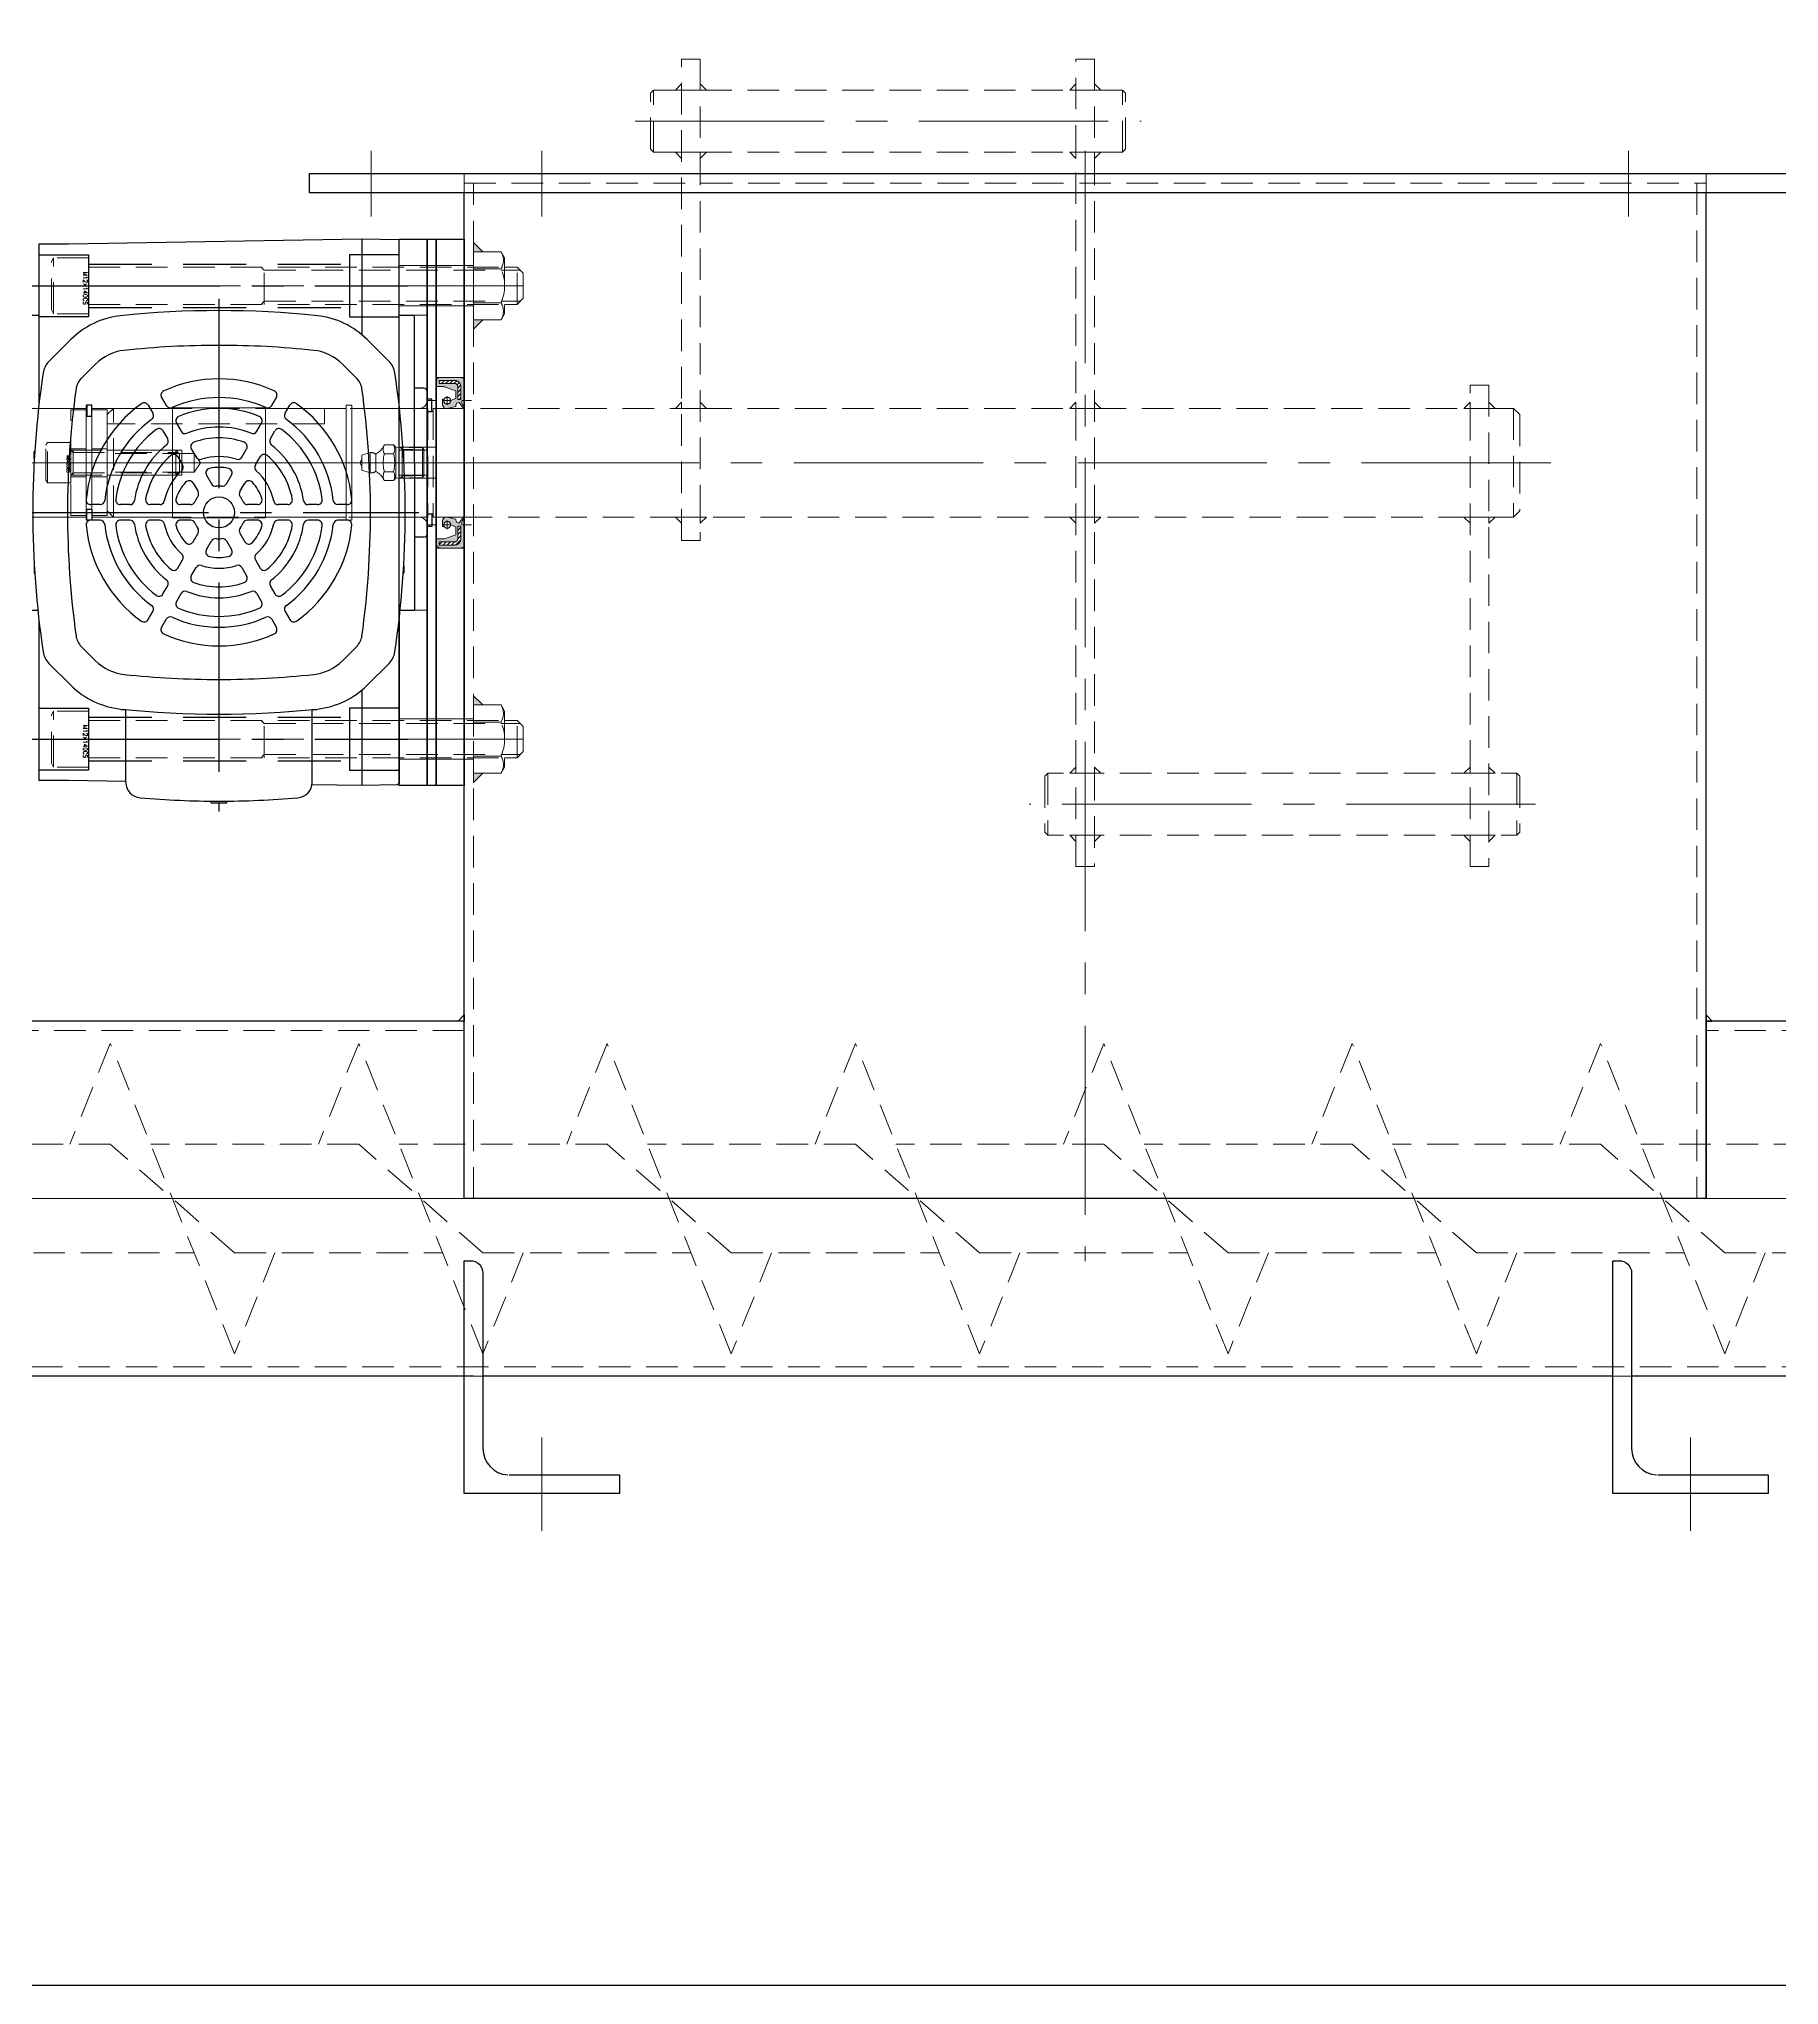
# Model space of a CAD drawing. Header units: millimetres. Extents: x 0 to 49006, y -7876 to 6995.
# Drawn here: x 13089 to 13649, y 4885 to 5512 of the extents above; entities that cross this region are included whole.
import ezdxf

# ---------------------------------------------------------------- set-up
doc = ezdxf.new("R2010")
doc.units = ezdxf.units.MM
doc.header["$LTSCALE"] = 3.2
for name, pattern in [('CENTER', [2, 1.25, -0.25, 0.25, -0.25]), ('CENTER2', [28.575, 19.05, -3.175, 3.175, -3.175]), ('HIDDEN', [9.525, 6.35, -3.175]), ('HIDDEN2', [4.7625, 3.175, -1.5875])]:
    doc.linetypes.add(name, pattern=pattern)
doc.layers.add('03_かくれ線', color=6, linetype='HIDDEN2', lineweight=13)
doc.layers.add('04_中心線', color=1, linetype='CENTER2', lineweight=9)
doc.layers.add('10_DRAFT', color=8, linetype='Continuous', lineweight=0, plot=False)
doc.styles.add('寸法用', font='simplex.shx', dxfattribs={"width": 0.8, "bigfont": '@extfont2.shx'})
pattern_1 = [(225, (21940.6192, 5776.6292), (0.67351921, -0.67351921), [])]

# ---------------------------------------------------------------- blocks, each defined once
blk = doc.blocks.new('STWS35a_1_1_1')
at = {"color": 0}
for points in [[(1.6, 20.5), (0, 20.5), (0, 16.5), (1.6, 16.5)], [(1.6, -20.5), (0, -20.5), (0, -16.5), (1.6, -16.5)]]:
    blk.add_lwpolyline(points, close=True, dxfattribs=at)
at = {"layer": '10_DRAFT'}
blk.add_line((1.6, 0), (0, 0), dxfattribs=at)
blk = doc.blocks.new('A$C04153C8E_1_1_1')
at = {"color": 0}
for points in [[(0, 18.5), (-1.6, 18.5), (-1.6, 15), (0, 15)], [(0, -18.5), (-1.6, -18.5), (-1.6, -15), (0, -15)]]:
    blk.add_lwpolyline(points, close=True, dxfattribs=at)
at = {"layer": '10_DRAFT'}
blk.add_line((0, 0), (-1.6, 0), dxfattribs=at)
blk = doc.blocks.new('GM-SHYF-RH 0.4kW、1／160、＊＊V、60Hzd_1_1')
at = {"color": 0}
for p, q in [((-125, 70.34), (-125, 18.62)), ((-115.5, 70.34), (-125, 70.34)), ((-21, 71.99), (-115.5, 70.34)), ((-21, 71.99), (-21, 41.24)), ((-9, 71.78), (-21, 71.99)), ((-9, 18.61), (-9, 71.78)), ((-130, 47.5), (-130, -47.5)), ((-130, 47.5), (-125, 47.5)), ((-9, 47.5), (-4, 47.5)), ((-4, 0), (-4, 47.5)), ((-121.76, 32.62), (-114.7, 39.68)), ((-12.24, 32.62), (-19.3, 39.68)), ((-111.35, 27.18), (-106.78, 31.76)), ((-22.65, 27.18), (-27.22, 31.76)), ((-134, 23), (-134, 0)), ((-133, 24), (-130, 24)), ((-85.49, 21.02), (-83.98, 18.41)), ((-50.02, 18.41), (-48.51, 21.02)), ((-1, 24), (-4, 24)), ((0, 23), (0, 0)), ((-89.82, 18.52), (-88.31, 15.91)), ((-80.71, 12.75), (-79.2, 10.12)), ((-54.8, 10.12), (-53.29, 12.75)), ((-45.69, 15.91), (-44.18, 18.52)), ((-85.04, 10.25), (-83.53, 7.62)), ((-50.47, 7.62), (-48.96, 10.25)), ((-134, -23), (-134, 0)), ((-126.5, 1.33), (-126.5, 3.5)), ((-80.24, 1.93), (-78.71, -0.72)), ((-75.91, 4.43), (-74.38, 1.78)), ((-59.62, 1.78), (-58.09, 4.43)), ((-55.29, -0.72), (-53.76, 1.93)), ((-7.5, 1.33), (-7.5, 3.5)), ((-4, 0), (-4, -47.5)), ((0, -23), (0, 0)), ((-71.02, -4.04), (-69.42, -6.81)), ((-64.58, -6.81), (-62.98, -4.04)), ((-75.35, -6.54), (-73.75, -9.31)), ((-60.25, -9.31), (-58.65, -6.54)), ((-105.29, -13.5), (-108.31, -13.5)), ((-105.29, -18.5), (-108.31, -18.5)), ((-95.72, -13.5), (-98.75, -13.5)), ((-95.72, -18.5), (-98.75, -18.5)), ((-86.09, -13.5), (-89.14, -13.5)), ((-86.09, -18.5), (-89.14, -18.5)), ((-76.17, -13.5), (-79.37, -13.5)), ((-76.17, -18.5), (-79.37, -18.5)), ((-54.63, -13.5), (-57.83, -13.5)), ((-54.63, -18.5), (-57.83, -18.5)), ((-44.86, -13.5), (-47.91, -13.5)), ((-44.86, -18.5), (-47.91, -18.5)), ((-35.25, -13.5), (-38.28, -13.5)), ((-35.25, -18.5), (-38.28, -18.5)), ((-25.69, -13.5), (-28.71, -13.5)), ((-25.69, -18.5), (-28.71, -18.5)), ((-133, -24), (-130, -24)), ((-75.35, -25.46), (-73.75, -22.69)), ((-60.25, -22.69), (-58.65, -25.46)), ((-1, -24), (-4, -24)), ((-80.24, -33.93), (-78.71, -31.28)), ((-71.02, -27.96), (-69.42, -25.19)), ((-64.58, -25.19), (-62.98, -27.96)), ((-55.29, -31.28), (-53.76, -33.93)), ((-126.5, -33.33), (-126.5, -35.5)), ((-75.91, -36.43), (-74.38, -33.78)), ((-59.62, -33.78), (-58.09, -36.43)), ((-7.5, -33.33), (-7.5, -35.5)), ((-85.04, -42.25), (-83.53, -39.62)), ((-80.71, -44.75), (-79.2, -42.12)), ((-54.8, -42.12), (-53.29, -44.75)), ((-50.47, -39.62), (-48.96, -42.25)), ((-130, -47.5), (-125.34, -47.5)), ((-89.82, -50.52), (-88.31, -47.91)), ((-45.69, -47.91), (-44.18, -50.52)), ((-8.66, -47.5), (-4, -47.5)), ((-125, -50.62), (-125, -102.34)), ((-85.49, -53.02), (-83.98, -50.41)), ((-50.02, -50.41), (-48.51, -53.02)), ((-9, -50.61), (-9, -103.28)), ((-111.35, -59.18), (-106.78, -63.76)), ((-22.65, -59.18), (-27.22, -63.76)), ((-121.76, -64.62), (-114.7, -71.68)), ((-12.24, -64.62), (-19.3, -71.68)), ((-21, -73.24), (-21, -103.99)), ((-98.5, -79.34), (-98.5, -79.5)), ((-98.5, -79.5), (-96.99, -79.5)), ((-97, -102.94), (-97, -79.5)), ((-37.01, -79.5), (-35.5, -79.5)), ((-37, -102.94), (-37, -79.5)), ((-35.5, -79.34), (-35.5, -79.5)), ((-115.5, -102.34), (-125, -102.34)), ((-96.99, -102.66), (-115.5, -102.34)), ((-21, -103.99), (-37.06, -103.71)), ((-9.5, -103.79), (-21, -103.99)), ((-9, -103.28), (-9.5, -103.79)), ((-69.5, -109.5), (-69.5, -108.99)), ((-69.5, -109.5), (-64.5, -109.5)), ((-64.5, -109.5), (-64.5, -108.99))]:
    blk.add_line(p, q, dxfattribs=at)
at = {"color": 0, "linetype": 'HIDDEN'}
for p, q in [((-125, 67), (-109, 67)), ((-109, 67), (-109, 47)), ((-109, 64), (-25, 64)), ((-9, 67), (-25, 67)), ((-25, 67), (-25, 47)), ((-109, 47), (-125, 47)), ((-109, 50), (-25, 50)), ((-25, 47), (-9, 47)), ((-125, -79), (-109, -79)), ((-109, -79), (-109, -99)), ((-9, -79), (-25, -79)), ((-25, -79), (-25, -99)), ((-109, -82), (-25, -82)), ((-109, -99), (-125, -99)), ((-109, -96), (-25, -96)), ((-25, -99), (-9, -99))]:
    blk.add_line(p, q, dxfattribs=at)
at = {"color": 0, "linetype": 'CENTER2'}
for p, q in [((-127.54, 57), (-6.24, 57)), ((-67, 52.81), (-67, -112.33)), ((-131.33, -16), (-2.67, -16)), ((-127.54, -89), (-6.24, -89))]:
    blk.add_line(p, q, dxfattribs=at)
at = {"color": 0}
blk.add_circle((-67, -16), 5, dxfattribs=at)
for centre, radius, start, end in [((-95.89, 20.87), 26.6, 96.05199, 135), ((-67, -251.6), 300.6, 83.94801, 96.05199), ((-38.11, 20.87), 26.6, 45, 83.94801), ((-67, -251.6), 289.4, 90, 96.05199), ((-67, -251.6), 289.4, 83.94801, 90), ((-117.1, 27.95), 6.6, 135, 171.40292), ((-95.89, 20.87), 15.4, 96.05199, 135), ((-38.11, 20.87), 15.4, 45, 83.94801), ((-16.9, 27.95), 6.6, 8.59708, 45), ((173.6, -16), 300.6, 171.40292, 180), ((-107.11, 22.94), 6, 135, 172.10201), ((-67, -16), 43, 65.53107, 114.46893), ((-26.89, 22.94), 6, 7.89799, 45), ((-307.6, -16), 300.6, 0, 8.59708), ((-133, 23), 1, 90, 180), ((173.6, -16), 289.4, 172.10201, 180), ((-67, -16), 43, 125.53107, 174.46893), ((-91.12, 17.77), 1.5, 30, 125.53107), ((-84.19, 21.77), 1.5, 114.46893, 210), ((-67, -16), 37, 65.96357, 114.03643), ((-49.81, 21.77), 1.5, 330, 65.53107), ((-42.88, 17.77), 1.5, 54.46893, 150), ((-67, -16), 43, 5.53107, 54.46893), ((-307.6, -16), 289.4, 0, 7.89799), ((-1, 23), 1, 0, 90), ((-67, -16), 37, 125.96357, 174.03643), ((-89.61, 15.16), 1.5, 305.96357, 30), ((-82.68, 19.16), 1.5, 210, 294.03643), ((-79.41, 13.5), 1.5, 112.81924, 210), ((-67, -16), 33.5, 67.18076, 112.81924), ((-54.59, 13.5), 1.5, 330, 67.18076), ((-51.32, 19.16), 1.5, 245.96357, 330), ((-44.39, 15.16), 1.5, 150, 234.03643), ((-67, -16), 37, 5.96357, 54.03643), ((-67, -16), 33.5, 127.18076, 172.81924), ((-86.34, 9.5), 1.5, 30, 127.18076), ((-84.83, 6.87), 1.5, 307.92814, 30), ((-77.9, 10.87), 1.5, 210, 292.07186), ((-67, -16), 27.5, 67.92814, 112.07186), ((-74.61, 5.18), 1.5, 109.75965, 210), ((-67, -16), 24, 70.24035, 109.75965), ((-59.39, 5.18), 1.5, 330, 70.24035), ((-56.1, 10.87), 1.5, 247.92814, 330), ((-49.17, 6.87), 1.5, 150, 232.07186), ((-47.66, 9.5), 1.5, 52.81924, 150), ((-67, -16), 33.5, 7.18076, 52.81924), ((-126, 3.5), 0.5, 133.31043, 180), ((-67, -16), 27.5, 127.92814, 172.07186), ((-67, -16), 24, 130.24035, 169.75965), ((-81.53, 1.18), 1.5, 30, 130.24035), ((-73.08, 2.53), 1.5, 210, 288.163), ((-67, -16), 18, 71.837, 108.163), ((-60.92, 2.53), 1.5, 251.837, 330), ((-52.47, 1.18), 1.5, 49.75965, 150), ((-67, -16), 24, 10.24035, 49.75965), ((-67, -16), 27.5, 7.92814, 52.07186), ((-8, 3.5), 0.5, 0, 46.68957), ((-67, -16), 18, 131.837, 168.163), ((-80.01, -1.47), 1.5, 311.837, 30), ((-76.65, -7.29), 1.5, 30, 137.92021), ((-69.72, -3.29), 1.5, 102.07979, 210), ((-67, -16), 14.5, 77.92021, 102.07979), ((-64.28, -3.29), 1.5, 330, 77.92021), ((-57.35, -7.29), 1.5, 42.07979, 150), ((-53.99, -1.47), 1.5, 150, 228.163), ((-67, -16), 18, 11.837, 48.163), ((-108.31, -12), 1.5, 174.46893, 270), ((-105.29, -12), 1.5, 270, 354.03643), ((-98.75, -12), 1.5, 172.81924, 270), ((-95.72, -12), 1.5, 270, 352.07186), ((-89.14, -12), 1.5, 169.75965, 270), ((-86.09, -12), 1.5, 270, 348.163), ((-79.37, -12), 1.5, 162.07979, 270), ((-67, -16), 14.5, 137.92021, 162.07979), ((-67, -16), 8.5, 143.57818, 156.42182), ((-75.05, -10.06), 1.5, 323.57818, 30), ((-68.12, -6.06), 1.5, 210, 276.42182), ((-67, -16), 8.5, 83.57818, 96.42182), ((-65.88, -6.06), 1.5, 263.57818, 330), ((-58.95, -10.06), 1.5, 150, 216.42182), ((-67, -16), 8.5, 23.57818, 36.42182), ((-67, -16), 14.5, 17.92021, 42.07979), ((-54.63, -12), 1.5, 270, 17.92021), ((-47.91, -12), 1.5, 191.837, 270), ((-44.86, -12), 1.5, 270, 10.24035), ((-38.28, -12), 1.5, 187.92814, 270), ((-35.25, -12), 1.5, 270, 7.18076), ((-28.71, -12), 1.5, 185.96357, 270), ((-25.69, -12), 1.5, 270, 5.53107), ((173.6, -16), 300.6, 180, 188.59708), ((173.6, -16), 289.4, 180, 187.89799), ((-108.31, -20), 1.5, 90, 185.53107), ((-105.29, -20), 1.5, 5.96357, 90), ((-98.75, -20), 1.5, 90, 187.18076), ((-95.72, -20), 1.5, 7.92814, 90), ((-89.14, -20), 1.5, 90, 190.24035), ((-86.09, -20), 1.5, 11.837, 90), ((-79.37, -20), 1.5, 90, 197.92021), ((-76.17, -12), 1.5, 270, 336.42182), ((-76.17, -20), 1.5, 23.57818, 90), ((-57.83, -12), 1.5, 203.57818, 270), ((-57.83, -20), 1.5, 90, 156.42182), ((-54.63, -20), 1.5, 342.07979, 90), ((-47.91, -20), 1.5, 90, 168.163), ((-44.86, -20), 1.5, 349.75965, 90), ((-38.28, -20), 1.5, 90, 172.07186), ((-35.25, -20), 1.5, 352.81924, 90), ((-28.71, -20), 1.5, 90, 174.03643), ((-25.69, -20), 1.5, 354.46893, 90), ((-307.6, -16), 289.4, 352.10201, 0), ((-307.6, -16), 300.6, 351.40292, 0), ((-133, -23), 1, 180, 270), ((-67, -16), 43, 185.53107, 234.46893), ((-67, -16), 37, 185.96357, 234.03643), ((-67, -16), 33.5, 187.18076, 232.81924), ((-67, -16), 27.5, 187.92814, 232.07186), ((-67, -16), 24, 190.24035, 229.75965), ((-67, -16), 18, 191.837, 228.163), ((-67, -16), 14.5, 197.92021, 222.07979), ((-67, -16), 8.5, 203.57818, 216.42182), ((-75.05, -21.94), 1.5, 330, 36.42182), ((-68.12, -25.94), 1.5, 83.57818, 150), ((-67, -16), 8.5, 263.57818, 276.42182), ((-65.88, -25.94), 1.5, 30, 96.42182), ((-58.95, -21.94), 1.5, 143.57818, 210), ((-67, -16), 8.5, 323.57818, 336.42182), ((-67, -16), 14.5, 317.92021, 342.07979), ((-67, -16), 18, 311.837, 348.163), ((-67, -16), 24, 310.24035, 349.75965), ((-67, -16), 27.5, 307.92814, 352.07186), ((-67, -16), 33.5, 307.18076, 352.81924), ((-67, -16), 37, 305.96357, 354.03643), ((-67, -16), 43, 305.53107, 354.46893), ((-1, -23), 1, 270, 0), ((-80.01, -30.53), 1.5, 330, 48.163), ((-76.65, -24.71), 1.5, 222.07979, 330), ((-69.72, -28.71), 1.5, 150, 257.92021), ((-67, -16), 14.5, 257.92021, 282.07979), ((-64.28, -28.71), 1.5, 282.07979, 30), ((-57.35, -24.71), 1.5, 210, 317.92021), ((-53.99, -30.53), 1.5, 131.837, 210), ((-126, -35.5), 0.5, 180, 226.68957), ((-81.53, -33.18), 1.5, 229.75965, 330), ((-74.61, -37.18), 1.5, 150, 250.24035), ((-73.08, -34.53), 1.5, 71.837, 150), ((-67, -16), 18, 251.837, 288.163), ((-60.92, -34.53), 1.5, 30, 108.163), ((-59.39, -37.18), 1.5, 289.75965, 30), ((-52.47, -33.18), 1.5, 210, 310.24035), ((-8, -35.5), 0.5, 313.31043, 0), ((-86.34, -41.5), 1.5, 232.81924, 330), ((-84.83, -38.87), 1.5, 330, 52.07186), ((-77.9, -42.87), 1.5, 67.92814, 150), ((-67, -16), 27.5, 247.92814, 292.07186), ((-67, -16), 24, 250.24035, 289.75965), ((-56.1, -42.87), 1.5, 30, 112.07186), ((-49.17, -38.87), 1.5, 127.92814, 210), ((-47.66, -41.5), 1.5, 210, 307.18076), ((-89.61, -47.16), 1.5, 330, 54.03643), ((-82.68, -51.16), 1.5, 65.96357, 150), ((-67, -16), 37, 245.96357, 294.03643), ((-79.41, -45.5), 1.5, 150, 247.18076), ((-67, -16), 33.5, 247.18076, 292.81924), ((-54.59, -45.5), 1.5, 292.81924, 30), ((-51.32, -51.16), 1.5, 30, 114.03643), ((-44.39, -47.16), 1.5, 125.96357, 210), ((-107.11, -54.94), 6, 187.89799, 225), ((-91.12, -49.77), 1.5, 234.46893, 330), ((-84.19, -53.77), 1.5, 150, 245.53107), ((-67, -16), 43, 245.53107, 294.46893), ((-49.81, -53.77), 1.5, 294.46893, 30), ((-42.88, -49.77), 1.5, 210, 305.53107), ((-26.89, -54.94), 6, 315, 352.10201), ((-117.1, -59.95), 6.6, 188.59708, 225), ((-16.9, -59.95), 6.6, 315, 351.40292), ((-95.89, -52.87), 15.4, 225, 263.94801), ((-67, 219.6), 289.4, 263.94801, 270), ((-67, 219.6), 289.4, 270, 276.05199), ((-38.11, -52.87), 15.4, 276.05199, 315), ((-95.89, -52.87), 26.6, 225, 263.94801), ((-38.11, -52.87), 26.6, 276.05199, 315), ((-67, 219.6), 300.6, 263.94801, 276.05199), ((-92, -102.94), 5, 180, 265.13859), ((-42, -102.94), 5, 274.86141, 0), ((-67, 191), 300, 265.13859, 270), ((-67, 191), 300, 270, 274.86141)]:
    blk.add_arc(centre, radius, start, end, dxfattribs=at)
at = {"layer": '10_DRAFT'}
for p, q in [((-109.75, 17.5), (-131.5, 17.5)), ((-108, 18.5), (-109.75, 18.5)), ((-109.75, 18.5), (-109.75, -18.5)), ((-108, 18.5), (-108, -18.5)), ((-108, 17.5), (-82, 17.5)), ((-82, 17.7), (-52, 17.7)), ((-82, 17.7), (-82, -17.7)), ((-52, 17.7), (-52, -17.7)), ((-52, 17.5), (-26, 17.5)), ((-26, 18.5), (-24.25, 18.5)), ((-26, 18.5), (-26, -18.5)), ((-24.25, 18.5), (-24.25, -18.5)), ((-24.25, 17.5), (-2.5, 17.5)), ((0, 0), (-134, 0)), ((-109.75, -17.5), (-131.5, -17.5)), ((-108, -18.5), (-109.75, -18.5)), ((-108, -17.5), (-82, -17.5)), ((-82, -17.7), (-52, -17.7)), ((-52, -17.5), (-26, -17.5)), ((-26, -18.5), (-24.25, -18.5)), ((-24.25, -17.5), (-2.5, -17.5))]:
    blk.add_line(p, q, dxfattribs=at)
for centre, start, end in [((-131.5, 20), 180, 270), ((-2.5, 20), 270, 0), ((-131.5, -20), 90, 180), ((-2.5, -20), 0, 90)]:
    blk.add_arc(centre, 2.5, start, end, dxfattribs=at)
blk = doc.blocks.new('A$C4DAF1A7E_1_1')
at = {"color": 4}
for name in ['GM-SHYF-RH 0.4kW、1／160、＊＊V、60Hzd_1_1', 'STWS35a_1_1_1']:
    blk.add_blockref(name, (-15, 0), dxfattribs=at)
at = {"color": 4, "xscale": -1, "rotation": 180}
blk.add_blockref('A$C04153C8E_1_1_1', (-123, 0), dxfattribs=at)

msp = doc.modelspace()

# ---------------------------------------------------------------- hatches: boundary and pattern name
at = {"layer": '03_かくれ線'}
h = msp.add_hatch(color=256, dxfattribs=at)
h.dxf.hatch_style = 1
h.paths.add_polyline_path([(13228.73, 5443.108), (13228.73, 5446.108), (13231.73, 5443.108)])
h.paths.add_polyline_path([(13231.73, 5421.168), (13228.73, 5418.168), (13228.73, 5421.168)])
at = {"layer": '03_かくれ線', "transparency": 33554521}
h = msp.add_hatch(color=256, dxfattribs=at)
h.dxf.hatch_style = 1
h.paths.add_polyline_path([(13221.33, 5395.138), (13222.994, 5395.788, 0.3088836), (13223.058, 5395.881), (13223.058, 5398.233, 0.3190695), (13222.991, 5398.328), (13219.23, 5399.638), (13216.83, 5399.638, -0.4142136), (13216.73, 5399.738), (13216.73, 5401.638), (13216.87, 5401.853), (13216.87, 5402.038, -0.5051343), (13217, 5402.134), (13217.705, 5402.62, -0.1522158), (13217.762, 5402.638), (13224.707, 5402.638, -0.1164338), (13224.752, 5402.627), (13225.675, 5402.166, -0.284079), (13225.73, 5402.076), (13225.73, 5395.238, -0.4142136), (13225.63, 5395.138), (13225.178, 5395.138, 0.4142136), (13224.928, 5394.888), (13224.928, 5394.309), (13225.73, 5392.913), (13225.438, 5392.638), (13224.082, 5394.52, 0.3459578), (13223.963, 5394.554), (13223.272, 5394.273, 0.2442226), (13223.182, 5394.168), (13223.058, 5393.629), (13223.058, 5393.3), (13220.23, 5392.638), (13219.393, 5392.638), (13218.747, 5393.628, -0.1455715), (13218.73, 5393.683), (13218.73, 5395.558, -0.4142136), (13218.83, 5395.658), (13219.261, 5395.658, 1.2821135)])
h.paths.add_polyline_path([(13223.624, 5395.523), (13224.624, 5395.523), (13224.624, 5399.638, 0.4142136), (13222.624, 5401.638), (13217.68, 5401.638), (13217.68, 5400.638), (13222.624, 5400.638, -0.4142136), (13223.624, 5399.638)], flags=16)
at = {"layer": '03_かくれ線'}
h = msp.add_hatch(dxfattribs=at)
h.set_pattern_fill('ANSI31', color=256, scale=0.3, angle=180)
h.set_pattern_definition(pattern_1)
h.paths.add_polyline_path([(13224.624, 5399.638), (13224.624, 5395.523), (13223.624, 5395.523), (13223.624, 5399.638, 0.4142136), (13222.624, 5400.638), (13217.68, 5400.638), (13217.68, 5401.638), (13222.624, 5401.638, -0.4142136)])
at = {"layer": '03_かくれ線', "transparency": 33554521}
h = msp.add_hatch(color=256, dxfattribs=at)
h.dxf.hatch_style = 1
h.paths.add_polyline_path([(13221.33, 5355.138), (13222.994, 5354.488, -0.3088836), (13223.058, 5354.395), (13223.058, 5352.043, -0.3190695), (13222.991, 5351.949), (13219.23, 5350.638), (13216.83, 5350.638, 0.4142136), (13216.73, 5350.538), (13216.73, 5348.638), (13216.87, 5348.423), (13216.87, 5348.238, 0.5051343), (13217, 5348.143), (13217.705, 5347.656, 0.1522158), (13217.762, 5347.638), (13224.707, 5347.638, 0.1164338), (13224.752, 5347.649), (13225.675, 5348.11, 0.284079), (13225.73, 5348.2), (13225.73, 5355.038, 0.4142136), (13225.63, 5355.138), (13225.178, 5355.138, -0.4142136), (13224.928, 5355.388), (13224.928, 5355.967), (13225.73, 5357.363), (13225.438, 5357.638), (13224.082, 5355.756, -0.3459578), (13223.963, 5355.722), (13223.272, 5356.003, -0.2442226), (13223.182, 5356.108), (13223.058, 5356.647), (13223.058, 5356.976), (13220.23, 5357.638), (13219.393, 5357.638), (13218.747, 5356.648, 0.1455715), (13218.73, 5356.593), (13218.73, 5354.718, 0.4142136), (13218.83, 5354.618), (13219.261, 5354.618, -1.2821135)])
h.paths.add_polyline_path([(13223.624, 5354.753), (13224.624, 5354.753), (13224.624, 5350.638, -0.4142136), (13222.624, 5348.638), (13217.68, 5348.638), (13217.68, 5349.638), (13222.624, 5349.638, 0.4142136), (13223.624, 5350.638)], flags=16)
at = {"layer": '03_かくれ線'}
h = msp.add_hatch(dxfattribs=at)
h.set_pattern_fill('ANSI31', color=256, scale=0.3, angle=180)
h.set_pattern_definition(pattern_1)
h.paths.add_polyline_path([(13224.624, 5350.638), (13224.624, 5354.753), (13223.624, 5354.753), (13223.624, 5350.638, -0.4142136), (13222.624, 5349.638), (13217.68, 5349.638), (13217.68, 5348.638), (13222.624, 5348.638, 0.4142136)])
h = msp.add_hatch(color=256, dxfattribs=at)
h.dxf.hatch_style = 1
h.paths.add_polyline_path([(13228.73, 5297.108), (13228.73, 5300.108), (13231.73, 5297.108)])
h.paths.add_polyline_path([(13231.73, 5275.168), (13228.73, 5272.168), (13228.73, 5275.168)])

# ---------------------------------------------------------------- linework, layer by layer
at = {"color": 0}
for p, q in [((13225.73, 5138.138), (13225.73, 5462.138)), ((13625.73, 5138.138), (13625.73, 5462.138)), ((13225.73, 5195.288), (12765.73, 5195.288)), ((13681.73, 5195.288), (13625.73, 5195.288)), ((13625.73, 5138.138), (13225.73, 5138.138)), ((13225.73, 5080.988), (12765.73, 5080.988)), ((13228.73, 5080.988), (13225.73, 5080.988)), ((13595.73, 5080.988), (13231.73, 5080.988)), ((13681.73, 5080.988), (13601.73, 5080.988))]:
    msp.add_line(p, q, dxfattribs=at)
msp.add_lwpolyline([(13175.73, 5462.138), (13675.73, 5462.138), (13675.73, 5468.138), (13175.73, 5468.138)], close=True, dxfattribs=at)
for points in [[(13204.73, 5271.138), (13204.73, 5447.138), (13213.73, 5447.138), (13213.73, 5271.138)], [(13213.73, 5271.138), (13213.73, 5447.138), (13216.73, 5447.138), (13216.73, 5271.138)], [(13216.73, 5271.138), (13216.73, 5447.138), (13225.73, 5447.138), (13225.73, 5271.138)]]:
    msp.add_lwpolyline(points, close=True)
at = {"color": 3}
for points in [[(13225.73, 5195.288), (13223.73, 5195.288), (13223.73, 5195.288), (13225.73, 5197.288)], [(13625.73, 5195.288), (13627.73, 5195.288), (13627.73, 5195.288), (13625.73, 5197.288)]]:
    msp.add_lwpolyline(points, close=True, dxfattribs=at)
msp.add_lwpolyline([(13625.73, 5195.288), (13625.73, 5138.138), (13225.73, 5138.138), (13225.73, 5195.288)])
for points in [[(13240.23, 5049.138), (13275.73, 5049.138), (13275.73, 5043.138), (13225.73, 5043.138), (13225.73, 5118.138), (13227.73, 5118.138, -0.4142136), (13231.73, 5114.138), (13231.73, 5057.638, 0.3971067), (13239.731, 5049.153)], [(13610.23, 5049.138), (13645.73, 5049.138), (13645.73, 5043.138), (13595.73, 5043.138), (13595.73, 5118.138), (13597.73, 5118.138, -0.4142136), (13601.73, 5114.138), (13601.73, 5057.638, 0.3971067), (13609.731, 5049.153)]]:
    msp.add_lwpolyline(points, format="xyb")
at = {"layer": '03_かくれ線'}
for p, q in [((13285.73, 5494.138), (13286.73, 5495.138)), ((13285.73, 5476.138), (13285.73, 5494.138)), ((13286.73, 5475.138), (13286.73, 5495.138)), ((13286.73, 5495.138), (13295.73, 5495.138)), ((13301.73, 5495.138), (13422.731, 5495.138)), ((13437.73, 5495.138), (13428.731, 5495.138)), ((13437.73, 5475.138), (13437.73, 5495.138)), ((13438.73, 5494.138), (13437.73, 5495.138)), ((13438.73, 5476.138), (13438.73, 5494.138)), ((13286.73, 5475.138), (13285.73, 5476.138)), ((13295.73, 5475.138), (13286.73, 5475.138)), ((13301.73, 5475.138), (13422.731, 5475.138)), ((13428.731, 5475.138), (13437.73, 5475.138)), ((13437.73, 5475.138), (13438.73, 5476.138)), ((13225.73, 5468.138), (13225.73, 5462.138)), ((13625.73, 5468.138), (13625.73, 5462.138)), ((13225.73, 5465.138), (13625.73, 5465.138)), ((13225.73, 5465.138), (13225.73, 5462.138)), ((13228.73, 5138.138), (13228.73, 5465.138)), ((13622.73, 5465.138), (13622.73, 5138.138)), ((13625.73, 5465.138), (13625.73, 5462.138)), ((13213.73, 5438.638), (13204.73, 5438.638)), ((13216.73, 5438.638), (13213.73, 5438.638)), ((13225.73, 5438.638), (13216.73, 5438.638)), ((13228.73, 5438.638), (13225.73, 5438.638)), ((13213.73, 5425.638), (13204.73, 5425.638)), ((13213.73, 5422.638), (13204.73, 5422.638)), ((13216.73, 5425.638), (13213.73, 5425.638)), ((13225.73, 5425.638), (13216.73, 5425.638)), ((13228.73, 5425.638), (13225.73, 5425.638)), ((13225.73, 5402.639), (13216.73, 5402.639)), ((13112.732, 5357.638), (13112.732, 5392.638)), ((13180.732, 5387.638), (13180.732, 5392.638)), ((13216.73, 5395.139), (13213.73, 5395.139)), ((13213.982, 5392.638), (13213.982, 5357.638)), ((13213.982, 5391.638), (13215.732, 5391.638)), ((13215.732, 5392.638), (13215.732, 5357.638)), ((13228.03, 5395.138), (13225.73, 5395.138)), ((13301.73, 5392.638), (13295.73, 5392.638)), ((13295.73, 5392.638), (13301.73, 5392.638)), ((13428.732, 5392.638), (13422.732, 5392.638)), ((13549.73, 5392.638), (13555.73, 5392.638)), ((13555.73, 5392.638), (13549.73, 5392.638)), ((13563.73, 5392.638), (13563.73, 5357.638)), ((13180.732, 5387.638), (13110.732, 5387.638)), ((13103.98, 5379.638), (13098.98, 5379.638)), ((13110.732, 5379.638), (13105.732, 5379.638)), ((13134.732, 5379.138), (13110.732, 5379.138)), ((13138.732, 5378.138), (13110.732, 5378.138)), ((13134.732, 5379.138), (13134.732, 5371.138)), ((13138.732, 5378.138), (13138.732, 5372.138)), ((13140.734, 5375.138), (13138.732, 5378.138)), ((13192.73, 5377.537), (13195.43, 5378.437)), ((13195.43, 5378.437), (13195.43, 5371.837)), ((13199.978, 5380.91), (13202.978, 5380.91)), ((13199.978, 5378.024), (13202.978, 5378.024)), ((13202.978, 5380.91), (13203.73, 5380.158)), ((13203.73, 5380.158), (13212.231, 5379.892)), ((13203.73, 5380.137), (13203.73, 5370.137)), ((13213.73, 5380.138), (13204.73, 5380.138)), ((13213.73, 5379.138), (13204.73, 5379.138)), ((13205.73, 5370.237), (13205.73, 5380.037)), ((13212.23, 5379.893), (13212.23, 5370.397)), ((13212.231, 5379.892), (13212.73, 5379.36)), ((13212.73, 5379.36), (13212.73, 5370.897)), ((13216.73, 5380.138), (13213.73, 5380.138)), ((13138.732, 5372.138), (13110.732, 5372.138)), ((13138.732, 5372.138), (13140.734, 5375.138)), ((13192.73, 5377.537), (13192.73, 5372.737)), ((13192.73, 5372.737), (13195.43, 5371.837)), ((13197.23, 5377.937), (13197.23, 5372.337)), ((13199.978, 5372.25), (13202.978, 5372.25)), ((13203.73, 5377.637), (13203.73, 5377.637)), ((13203.73, 5375.137), (13203.73, 5375.137)), ((13103.98, 5370.638), (13098.98, 5370.638)), ((13110.732, 5370.638), (13105.732, 5370.638)), ((13134.732, 5371.138), (13110.732, 5371.138)), ((13199.978, 5369.363), (13202.978, 5369.363)), ((13203.73, 5370.116), (13202.978, 5369.363)), ((13212.214, 5370.381), (13203.73, 5370.116)), ((13213.73, 5371.138), (13204.73, 5371.138)), ((13213.73, 5370.138), (13204.73, 5370.138)), ((13212.73, 5370.897), (13212.214, 5370.381)), ((13216.73, 5370.138), (13213.73, 5370.138)), ((13216.73, 5355.139), (13213.73, 5355.139)), ((13213.982, 5358.638), (13215.732, 5358.638)), ((13228.03, 5355.138), (13225.73, 5355.138)), ((13301.73, 5357.638), (13295.73, 5357.638)), ((13295.73, 5357.638), (13301.73, 5357.638)), ((13428.732, 5357.638), (13422.732, 5357.638)), ((13549.73, 5357.638), (13555.73, 5357.638)), ((13555.73, 5357.638), (13549.73, 5357.638)), ((13225.73, 5347.639), (13216.73, 5347.639)), ((13213.73, 5327.638), (13204.73, 5327.638)), ((13213.73, 5292.638), (13204.73, 5292.638)), ((13216.73, 5292.638), (13213.73, 5292.638)), ((13225.73, 5292.638), (13216.73, 5292.638)), ((13228.73, 5292.638), (13225.73, 5292.638)), ((13213.73, 5279.638), (13204.73, 5279.638)), ((13216.73, 5279.638), (13213.73, 5279.638)), ((13225.73, 5279.638), (13216.73, 5279.638)), ((13228.73, 5279.638), (13225.73, 5279.638)), ((13413.732, 5275.138), (13412.732, 5274.138)), ((13412.732, 5274.138), (13412.732, 5256.138)), ((13418.732, 5275.138), (13413.732, 5275.138)), ((13413.732, 5275.138), (13413.732, 5255.138)), ((13553.73, 5275.138), (13417.73, 5275.138)), ((13559.73, 5275.138), (13564.73, 5275.138)), ((13564.73, 5275.138), (13565.73, 5274.138)), ((13564.73, 5275.138), (13564.73, 5255.138)), ((13565.73, 5274.138), (13565.73, 5256.138)), ((13412.732, 5256.138), (13413.732, 5255.138)), ((13413.732, 5255.138), (13418.732, 5255.138)), ((13553.73, 5255.138), (13417.73, 5255.138)), ((13564.73, 5255.138), (13559.73, 5255.138)), ((13565.73, 5256.138), (13564.73, 5255.138)), ((13225.73, 5192.288), (12765.73, 5192.288)), ((13690.73, 5192.288), (13625.73, 5192.288)), ((13111.73, 5188.138), (13098.73, 5155.638)), ((13151.73, 5088.138), (13111.73, 5188.138)), ((13191.73, 5188.138), (13178.73, 5155.638)), ((13231.73, 5088.138), (13191.73, 5188.138)), ((13271.73, 5188.138), (13258.73, 5155.638)), ((13311.73, 5088.138), (13271.73, 5188.138)), ((13351.73, 5188.138), (13338.73, 5155.638)), ((13391.73, 5088.138), (13351.73, 5188.138)), ((13431.73, 5188.138), (13418.73, 5155.638)), ((13471.73, 5088.138), (13431.73, 5188.138)), ((13511.73, 5188.138), (13498.73, 5155.638)), ((13551.73, 5088.138), (13511.73, 5188.138)), ((13591.73, 5188.138), (13578.73, 5155.638)), ((13631.73, 5088.138), (13591.73, 5188.138)), ((13151.73, 5120.638), (13111.73, 5155.638)), ((13231.73, 5120.638), (13191.73, 5155.638)), ((13311.73, 5120.638), (13271.73, 5155.638)), ((13391.73, 5120.638), (13351.73, 5155.638)), ((13471.73, 5120.638), (13431.73, 5155.638)), ((13551.73, 5120.638), (13511.73, 5155.638)), ((13631.73, 5120.638), (13591.73, 5155.638)), ((13164.73, 5120.638), (13151.73, 5088.138)), ((13244.73, 5120.638), (13231.73, 5088.138)), ((13324.73, 5120.638), (13311.73, 5088.138)), ((13404.73, 5120.638), (13391.73, 5088.138)), ((13484.73, 5120.638), (13471.73, 5088.138)), ((13564.73, 5120.638), (13551.73, 5088.138)), ((13631.73, 5120.638), (13749.13, 5120.638)), ((13644.73, 5120.638), (13631.73, 5088.138)), ((13690.73, 5083.988), (12765.73, 5083.988)), ((13231.73, 5080.988), (13225.73, 5080.988)), ((13601.73, 5080.988), (13595.73, 5080.988))]:
    msp.add_line(p, q, dxfattribs=at)
at = {"layer": '03_かくれ線', "linetype": 'Continuous'}
for p, q in [((13205.73, 5379.515), (13205.131, 5380.114)), ((13205.73, 5379.515), (13212.73, 5379.296)), ((13205.73, 5370.759), (13205.131, 5370.159)), ((13212.73, 5370.978), (13205.73, 5370.759))]:
    msp.add_line(p, q, dxfattribs=at)
at = {"layer": '03_かくれ線'}
for points in [[(13301.73, 5505.138), (13301.73, 5350.138), (13295.73, 5350.138), (13295.73, 5505.138)], [(13422.732, 5245.138), (13422.73, 5505.138), (13428.73, 5505.138), (13428.732, 5245.138)], [(13295.73, 5495.138), (13293.73, 5495.138), (13293.73, 5495.138), (13295.73, 5497.138)], [(13301.73, 5495.138), (13303.73, 5495.138), (13303.73, 5495.138), (13301.73, 5497.138)], [(13422.731, 5495.138), (13420.731, 5495.138), (13420.731, 5495.138), (13422.731, 5497.138)], [(13428.731, 5495.138), (13430.731, 5495.138), (13430.731, 5495.138), (13428.731, 5497.138)], [(13428.731, 5495.138), (13430.731, 5495.138), (13430.731, 5495.138), (13428.731, 5497.138)], [(13295.73, 5475.138), (13293.73, 5475.138), (13293.73, 5475.138), (13295.73, 5473.138)], [(13301.73, 5475.138), (13303.73, 5475.138), (13303.73, 5475.138), (13301.73, 5473.138)], [(13422.731, 5475.138), (13420.731, 5475.138), (13420.731, 5475.138), (13422.731, 5473.138)], [(13428.731, 5475.138), (13430.731, 5475.138), (13430.731, 5475.138), (13428.731, 5473.138)], [(13428.731, 5475.138), (13430.731, 5475.138), (13430.731, 5475.138), (13428.731, 5473.138)], [(13549.73, 5245.138), (13549.73, 5400.138), (13555.73, 5400.138), (13555.73, 5245.138)], [(13103.98, 5358.138), (13098.98, 5358.138), (13098.98, 5392.138), (13103.98, 5392.138)], [(13110.732, 5358.138), (13105.732, 5358.138), (13105.732, 5392.138), (13110.732, 5392.138)], [(13295.73, 5392.638), (13293.73, 5392.638), (13293.73, 5392.638), (13295.73, 5394.638)], [(13301.73, 5392.638), (13303.73, 5392.638), (13303.73, 5392.638), (13301.73, 5394.638)], [(13422.732, 5392.638), (13420.732, 5392.638), (13420.732, 5392.638), (13422.732, 5394.638)], [(13428.732, 5392.638), (13430.732, 5392.638), (13430.732, 5392.638), (13428.732, 5394.638)], [(13549.73, 5392.638), (13547.73, 5392.638), (13547.73, 5392.638), (13549.73, 5394.638)], [(13555.73, 5392.638), (13557.73, 5392.638), (13557.73, 5392.638), (13555.73, 5394.638)], [(13295.73, 5357.638), (13293.73, 5357.638), (13293.73, 5357.638), (13295.73, 5355.638)], [(13301.73, 5357.638), (13303.73, 5357.638), (13303.73, 5357.638), (13301.73, 5355.638)], [(13422.732, 5357.638), (13420.732, 5357.638), (13420.732, 5357.638), (13422.732, 5355.638)], [(13428.732, 5357.638), (13430.732, 5357.638), (13430.732, 5357.638), (13428.732, 5355.638)], [(13549.73, 5357.638), (13547.73, 5357.638), (13547.73, 5357.638), (13549.73, 5355.638)], [(13555.73, 5357.638), (13557.73, 5357.638), (13557.73, 5357.638), (13555.73, 5355.638)], [(13422.732, 5275.138), (13420.732, 5275.138), (13420.732, 5275.138), (13422.732, 5277.138)], [(13428.732, 5275.138), (13430.732, 5275.138), (13430.732, 5275.138), (13428.732, 5277.138)], [(13549.73, 5275.138), (13547.73, 5275.138), (13547.73, 5275.138), (13549.73, 5277.138)], [(13555.73, 5275.138), (13557.73, 5275.138), (13557.73, 5275.138), (13555.73, 5277.138)], [(13422.732, 5255.138), (13420.732, 5255.138), (13420.732, 5255.138), (13422.732, 5253.138)], [(13428.732, 5255.138), (13430.732, 5255.138), (13430.732, 5255.138), (13428.732, 5253.138)], [(13549.73, 5255.138), (13547.73, 5255.138), (13547.73, 5255.138), (13549.73, 5253.138)], [(13555.73, 5255.138), (13557.73, 5255.138), (13557.73, 5255.138), (13555.73, 5253.138)]]:
    msp.add_lwpolyline(points, close=True, dxfattribs=at)
for points in [[(13295.73, 5495.138), (13301.73, 5495.138)], [(13422.731, 5495.138), (13428.731, 5495.138)], [(13295.73, 5475.138), (13301.73, 5475.138)], [(13422.731, 5475.138), (13428.731, 5475.138)], [(13093.43, 5441.138), (13092.73, 5439.926)], [(13093.43, 5423.138), (13093.43, 5441.138)], [(13104.73, 5441.138), (13093.43, 5441.138)], [(13104.73, 5423.138), (13104.73, 5441.138)], [(13231.73, 5443.108), (13228.73, 5443.108), (13228.73, 5446.108), (13231.73, 5443.108)], [(13228.73, 5443.108), (13237.593, 5443.108)], [(13228.73, 5443.108), (13228.73, 5421.168)], [(13237.593, 5443.108), (13238.73, 5441.138)], [(13238.73, 5441.138), (13238.73, 5423.138)], [(13092.73, 5424.35), (13092.73, 5439.926)], [(13104.73, 5438.138), (13238.73, 5438.138)], [(13161.312, 5437.138), (13160.312, 5438.138)], [(13161.312, 5426.138), (13161.312, 5438.138)], [(13161.312, 5437.138), (13238.73, 5437.138)], [(13228.73, 5437.623), (13237.593, 5437.623)], [(13238.73, 5438.138), (13242.73, 5438.138)], [(13238.73, 5437.138), (13243.73, 5437.138)], [(13242.73, 5438.138), (13244.73, 5436.138)], [(13242.73, 5426.138), (13242.73, 5438.138)], [(13244.73, 5428.138), (13244.73, 5436.138)], [(13093.43, 5423.138), (13092.73, 5424.35)], [(13104.73, 5423.138), (13093.43, 5423.138)], [(13104.73, 5426.138), (13238.73, 5426.138)], [(13161.312, 5427.138), (13160.312, 5426.138)], [(13161.312, 5427.138), (13238.73, 5427.138)], [(13228.73, 5426.653), (13237.593, 5426.653)], [(13237.593, 5421.168), (13238.73, 5423.138)], [(13238.73, 5427.138), (13243.73, 5427.138)], [(13238.73, 5426.138), (13242.73, 5426.138)], [(13242.73, 5426.138), (13244.73, 5428.138)], [(13228.73, 5421.168), (13237.593, 5421.168)], [(13231.73, 5421.168), (13228.73, 5421.168), (13228.73, 5418.168), (13231.73, 5421.168)], [(13213.982, 5357.638), (13112.732, 5357.638), (13110.732, 5359.638), (13110.732, 5390.638), (13112.732, 5392.638), (13213.982, 5392.638)], [(13215.732, 5392.638), (13295.73, 5392.638)], [(13216.73, 5392.638), (13225.73, 5392.638)], [(13301.73, 5392.638), (13422.731, 5392.638)], [(13428.731, 5392.637), (13549.73, 5392.638)], [(13555.73, 5392.638), (13563.73, 5392.638), (13565.73, 5390.638), (13565.73, 5359.638), (13563.73, 5357.638), (13555.73, 5357.638)], [(13091.48, 5381.638), (13090.98, 5380.772)], [(13090.98, 5369.504), (13090.98, 5380.772)], [(13091.48, 5368.638), (13091.48, 5381.638)], [(13098.98, 5381.638), (13091.48, 5381.638)], [(13098.98, 5368.638), (13098.98, 5381.638)], [(13098.98, 5379.138), (13132.78, 5379.138)], [(13099.73, 5378.388), (13098.98, 5379.138)], [(13099.73, 5371.138), (13099.73, 5379.138)], [(13099.73, 5378.388), (13133.53, 5378.388)], [(13132.78, 5371.138), (13132.78, 5379.138)], [(13132.78, 5379.138), (13133.98, 5377.938)], [(13099.73, 5371.888), (13098.98, 5371.138)], [(13099.73, 5371.888), (13133.53, 5371.888)], [(13132.78, 5371.138), (13133.98, 5372.338)], [(13133.98, 5372.338), (13133.98, 5377.938)], [(13091.48, 5368.638), (13090.98, 5369.504)], [(13098.98, 5368.638), (13091.48, 5368.638)], [(13098.98, 5371.138), (13132.78, 5371.138)], [(13295.73, 5357.638), (13215.732, 5357.638)], [(13216.73, 5357.638), (13225.73, 5357.638)], [(13422.732, 5357.638), (13301.73, 5357.638)], [(13549.73, 5357.638), (13428.732, 5357.637)], [(13231.73, 5297.108), (13228.73, 5297.108), (13228.73, 5300.108), (13231.73, 5297.108)], [(13228.73, 5297.108), (13237.593, 5297.108)], [(13228.73, 5297.108), (13228.73, 5275.168)], [(13237.593, 5297.108), (13238.73, 5295.138)], [(13093.43, 5295.138), (13092.73, 5293.926)], [(13092.73, 5278.35), (13092.73, 5293.926)], [(13093.43, 5277.138), (13093.43, 5295.138)], [(13104.73, 5295.138), (13093.43, 5295.138)], [(13104.73, 5277.138), (13104.73, 5295.138)], [(13104.73, 5292.138), (13238.73, 5292.138)], [(13161.312, 5291.138), (13160.312, 5292.138)], [(13161.312, 5280.138), (13161.312, 5292.138)], [(13161.312, 5291.138), (13238.73, 5291.138)], [(13228.73, 5291.623), (13237.593, 5291.623)], [(13238.73, 5295.138), (13238.73, 5277.138)], [(13238.73, 5292.138), (13242.73, 5292.138)], [(13238.73, 5291.138), (13243.73, 5291.138)], [(13242.73, 5292.138), (13244.73, 5290.138)], [(13242.73, 5280.138), (13242.73, 5292.138)], [(13244.73, 5282.138), (13244.73, 5290.138)], [(13093.43, 5277.138), (13092.73, 5278.35)], [(13104.73, 5280.138), (13238.73, 5280.138)], [(13161.312, 5281.138), (13160.312, 5280.138)], [(13161.312, 5281.138), (13238.73, 5281.138)], [(13228.73, 5280.653), (13237.593, 5280.653)], [(13238.73, 5281.138), (13243.73, 5281.138)], [(13238.73, 5280.138), (13242.73, 5280.138)], [(13242.73, 5280.138), (13244.73, 5282.138)], [(13104.73, 5277.138), (13093.43, 5277.138)], [(13228.73, 5275.168), (13237.593, 5275.168)], [(13231.73, 5275.168), (13228.73, 5275.168), (13228.73, 5272.168), (13231.73, 5275.168)], [(13237.593, 5275.168), (13238.73, 5277.138)], [(13428.732, 5275.138), (13422.732, 5275.138)], [(13555.73, 5275.138), (13549.73, 5275.138)], [(13428.732, 5255.138), (13422.732, 5255.138)], [(13555.73, 5255.138), (13549.73, 5255.138)], [(13111.73, 5155.638), (13044.73, 5155.638)], [(13191.73, 5155.638), (13124.73, 5155.638)], [(13271.73, 5155.638), (13204.73, 5155.638)], [(13351.73, 5155.638), (13284.73, 5155.638)], [(13431.73, 5155.638), (13364.73, 5155.638)], [(13511.73, 5155.638), (13444.73, 5155.638)], [(13591.73, 5155.638), (13524.73, 5155.638)], [(13749.13, 5155.638), (13604.73, 5155.638)], [(13071.73, 5120.638), (13138.73, 5120.638)], [(13151.73, 5120.638), (13218.73, 5120.638)], [(13231.73, 5120.638), (13298.73, 5120.638)], [(13311.73, 5120.638), (13378.73, 5120.638)], [(13391.73, 5120.638), (13458.73, 5120.638)], [(13471.73, 5120.638), (13538.73, 5120.638)], [(13551.73, 5120.638), (13618.73, 5120.638)]]:
    msp.add_lwpolyline(points, dxfattribs=at)
for points in [[(13237.593, 5443.108, -0.2679491), (13237.593, 5437.623)], [(13237.593, 5437.623, -0.2073316), (13237.593, 5426.653)], [(13237.593, 5426.653, -0.2679491), (13237.593, 5421.168)], [(13216.73, 5375.138), (13216.73, 5399.738), (13216.73, 5401.638), (13216.87, 5401.853), (13216.87, 5402.038, -0.4142136), (13216.97, 5402.138), (13217.006, 5402.138), (13217.705, 5402.62, -0.1522158), (13217.762, 5402.638), (13224.707, 5402.638, -0.1164338), (13224.752, 5402.627), (13225.675, 5402.166, -0.284079), (13225.73, 5402.076), (13225.73, 5395.238), (13225.73, 5375.138)], [(13216.73, 5375.138), (13216.73, 5350.538), (13216.73, 5348.638), (13216.87, 5348.423), (13216.87, 5348.238, 0.4142136), (13216.97, 5348.138), (13217.006, 5348.138), (13217.705, 5347.656, 0.1522158), (13217.762, 5347.638), (13224.707, 5347.638, 0.1164338), (13224.752, 5347.649), (13225.675, 5348.11, 0.284079), (13225.73, 5348.2), (13225.73, 5355.038), (13225.73, 5375.138)], [(13237.593, 5297.108, -0.2679491), (13237.593, 5291.623)], [(13237.593, 5291.623, -0.2073316), (13237.593, 5280.653)], [(13237.593, 5280.653, -0.2679491), (13237.593, 5275.168)]]:
    msp.add_lwpolyline(points, format="xyb", dxfattribs=at)
for points in [[(13223.058, 5393.3), (13220.23, 5392.638), (13219.393, 5392.638), (13218.747, 5393.628, -0.1455715), (13218.73, 5393.683), (13218.73, 5395.558, -0.4142136), (13218.83, 5395.658), (13219.261, 5395.658, 1.2821135), (13221.33, 5395.138), (13222.994, 5395.788, 0.3088836), (13223.058, 5395.881), (13223.058, 5398.233, 0.3190695), (13222.991, 5398.328), (13219.246, 5399.632, 0.0840374), (13219.214, 5399.638), (13216.83, 5399.638, -0.4142136), (13216.73, 5399.738), (13216.73, 5401.638), (13216.87, 5401.853), (13216.87, 5402.038, -0.4142136), (13216.97, 5402.138), (13217.006, 5402.138), (13217.705, 5402.62, -0.1522158), (13217.762, 5402.638), (13224.707, 5402.638, -0.1164338), (13224.752, 5402.627), (13225.675, 5402.166, -0.284079), (13225.73, 5402.076), (13225.73, 5395.238, -0.4142136), (13225.63, 5395.138), (13225.178, 5395.138, 0.4142136), (13224.928, 5394.888), (13224.928, 5394.309), (13225.73, 5392.913), (13225.438, 5392.638), (13224.082, 5394.52, 0.3459578), (13223.963, 5394.554), (13223.272, 5394.273, 0.2442226), (13223.182, 5394.168), (13223.058, 5393.629)], [(13217.68, 5400.638), (13222.624, 5400.638, -0.4142136), (13223.624, 5399.638), (13223.624, 5395.523), (13224.624, 5395.523), (13224.624, 5399.638, 0.4142136), (13222.624, 5401.638), (13217.68, 5401.638)], [(13223.058, 5356.976), (13220.23, 5357.638), (13219.393, 5357.638), (13218.747, 5356.648, 0.1455715), (13218.73, 5356.593), (13218.73, 5354.718, 0.4142136), (13218.83, 5354.618), (13219.261, 5354.618, -1.2821135), (13221.33, 5355.138), (13222.994, 5354.488, -0.3088836), (13223.058, 5354.395), (13223.058, 5352.043, -0.3190695), (13222.991, 5351.949), (13219.246, 5350.644, -0.0840374), (13219.214, 5350.638), (13216.83, 5350.638, 0.4142136), (13216.73, 5350.538), (13216.73, 5348.638), (13216.87, 5348.423), (13216.87, 5348.238, 0.4142136), (13216.97, 5348.138), (13217.006, 5348.138), (13217.705, 5347.656, 0.1522158), (13217.762, 5347.638), (13224.707, 5347.638, 0.1164338), (13224.752, 5347.649), (13225.675, 5348.11, 0.284079), (13225.73, 5348.2), (13225.73, 5355.038, 0.4142136), (13225.63, 5355.138), (13225.178, 5355.138, -0.4142136), (13224.928, 5355.388), (13224.928, 5355.967), (13225.73, 5357.363), (13225.438, 5357.638), (13224.082, 5355.756, -0.3459578), (13223.963, 5355.722), (13223.272, 5356.003, -0.2442226), (13223.182, 5356.108), (13223.058, 5356.647)], [(13217.68, 5349.638), (13222.624, 5349.638, 0.4142136), (13223.624, 5350.638), (13223.624, 5354.753), (13224.624, 5354.753), (13224.624, 5350.638, -0.4142136), (13222.624, 5348.638), (13217.68, 5348.638)]]:
    msp.add_lwpolyline(points, format="xyb", close=True, dxfattribs=at)
for centre in [(13220.23, 5395.138), (13220.23, 5355.138)]:
    msp.add_circle(centre, 1.1, dxfattribs=at)
for centre, radius, start, end in [((13195.43, 5374.947), 3.49, 58.95177, 89.99999), ((13194.456, 5383.257), 6, 297.54259, 336.97806), ((13202.779, 5379.467), 3.151, 152.7392, 207.260792), ((13211.708, 5375.137), 12.08, 166.17399, 193.826001), ((13200.177, 5379.467), 3.151, 332.73921, 27.26078), ((13191.248, 5375.137), 12.08, 346.17401, 13.826), ((13193.905, 5375.137), 1.575, 138.2478, 221.752206), ((13195.43, 5375.327), 3.49, 270, 301.04823), ((13194.456, 5367.017), 6, 23.02195, 62.4574), ((13202.779, 5370.807), 3.151, 152.7392, 207.260792), ((13200.177, 5370.807), 3.151, 332.73921, 27.26078)]:
    msp.add_arc(centre, radius, start, end, dxfattribs=at)
at = {"layer": '04_中心線'}
for p, q in [((13280.73, 5485.138), (13443.73, 5485.138)), ((13195.73, 5475.606), (13195.73, 5454.484)), ((13250.73, 5475.606), (13250.73, 5454.484)), ((13425.73, 5475.606), (13425.73, 5455.484)), ((13600.73, 5475.606), (13600.73, 5454.484)), ((13425.73, 5468.138), (13425.73, 5117.986)), ((13222.73, 5432.138), (13195.73, 5432.138)), ((13225.73, 5432.138), (13204.73, 5432.138)), ((13234.73, 5432.138), (13207.73, 5432.138)), ((13241.03, 5432.138), (13212.03, 5432.138)), ((13106.48, 5375.138), (13096.48, 5375.138)), ((13575.73, 5375.138), (13100.732, 5375.138)), ((13113.232, 5375.138), (13103.232, 5375.138)), ((13222.73, 5375.138), (13195.73, 5375.138)), ((13225.73, 5375.138), (13204.73, 5375.138)), ((13234.73, 5375.138), (13207.73, 5375.138)), ((13241.03, 5375.138), (13212.03, 5375.138)), ((13222.73, 5286.138), (13195.73, 5286.138)), ((13225.73, 5286.138), (13204.73, 5286.138)), ((13234.73, 5286.138), (13207.73, 5286.138)), ((13241.03, 5286.138), (13212.03, 5286.138)), ((13570.73, 5265.138), (13407.732, 5265.138)), ((13700.73, 5138.138), (12755.73, 5138.138)), ((12775.847, 5138.138), (13988.73, 5138.138)), ((13250.73, 5061.154), (13250.73, 5031.154)), ((13620.73, 5061.154), (13620.73, 5031.154))]:
    msp.add_line(p, q, dxfattribs=at)
at = {"layer": '04_中心線', "linetype": 'CENTER'}
msp.add_line((13190.334, 5375.138), (13215.612, 5375.138), dxfattribs=at)
at = {"layer": '04_中心線'}
for points in [[(13092.73, 5432.138), (13244.73, 5432.138)], [(13238.73, 5432.138), (13228.73, 5432.138)], [(13221.605, 5395.138), (13218.855, 5395.138)], [(13220.23, 5396.513), (13220.23, 5393.763)], [(13090.98, 5375.138), (13133.98, 5375.138)], [(13227.98, 5375.138), (13214.48, 5375.138)], [(13221.605, 5355.138), (13218.855, 5355.138)], [(13220.23, 5353.763), (13220.23, 5356.513)], [(13092.73, 5286.138), (13244.73, 5286.138)], [(13238.73, 5286.138), (13228.73, 5286.138)]]:
    msp.add_lwpolyline(points, dxfattribs=at)
at = {"layer": 'Defpoints', "transparency": 33554508}
msp.add_lwpolyline([(12356.901, 4884.827), (14454.502, 4884.827), (14454.502, 6166.198), (12356.901, 6166.198)], close=True, dxfattribs=at)

# ---------------------------------------------------------------- block references
msp.add_blockref('A$C4DAF1A7E_1_1', (13228.73, 5375.138))

# ---------------------------------------------------------------- texts
at = {"layer": '03_かくれ線', "style": '寸法用', "width": 0.8}
for s, height, p in [('M12×140CS', 1.5, (13102.93, 5436.684)), ('M8×35CS', 1, (13097.704, 5377.54)), ('M12×140CS', 1.5, (13102.93, 5290.684))]:
    msp.add_text(s, height=height, rotation=270, dxfattribs=at).set_placement(p)

doc.saveas('drawing.dxf')
